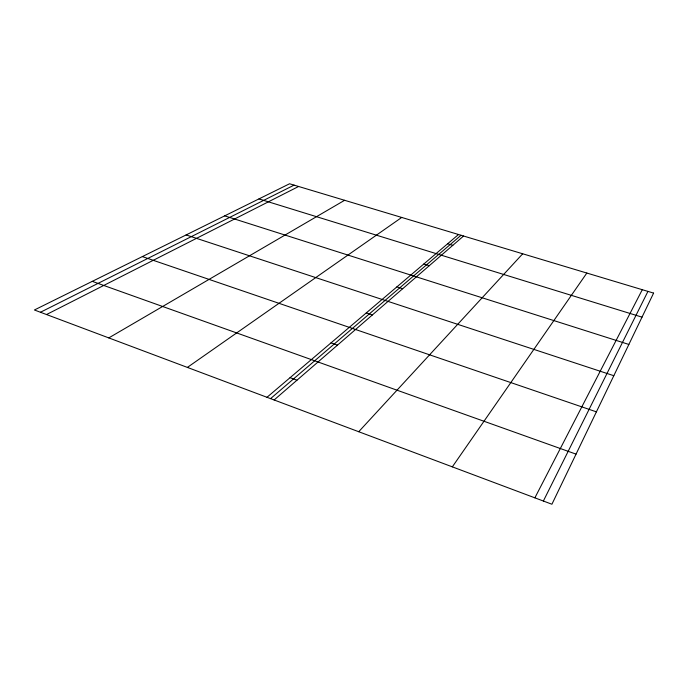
<?xml version="1.0" encoding="UTF-8"?>
<svg xmlns="http://www.w3.org/2000/svg" width="688" height="688" viewBox="0 0 688 688"><rect width="100%" height="100%" fill="white"/><g stroke="black" fill="none" stroke-linecap="round" stroke-linejoin="round"><path stroke-width="1.03" d="M543.374 501.027L647.933 291.394M534.877 497.837L642.282 289.7M452.334 466.86L586.838 273.05M358.723 431.72L522.699 253.786M274.134 399.969L463.566 236.018M270.556 398.627L461.037 235.262M266.996 397.294L458.526 234.505M187.385 367.409L401.715 217.451M108.79 337.903L344.602 200.294M46.517 314.536L298.601 186.482M40.446 312.257L294.077 185.124M447.621 243.776L452.79 245.341M258.946 198.918L642.016 317.151M423.825 264.003L429.269 265.706M224.692 215.86L628.866 344.447M396.924 286.862L402.669 288.719M186.113 234.935L613.816 375.708M366.274 312.911L372.363 314.958M142.347 256.59L596.401 411.854M331.023 342.873L337.49 345.127M92.269 281.358L576.045 454.132M290.069 377.678L296.967 380.206M653.6 293.097L551.914 504.235L34.4 309.987L289.571 183.765L653.6 293.097"/></g></svg>
